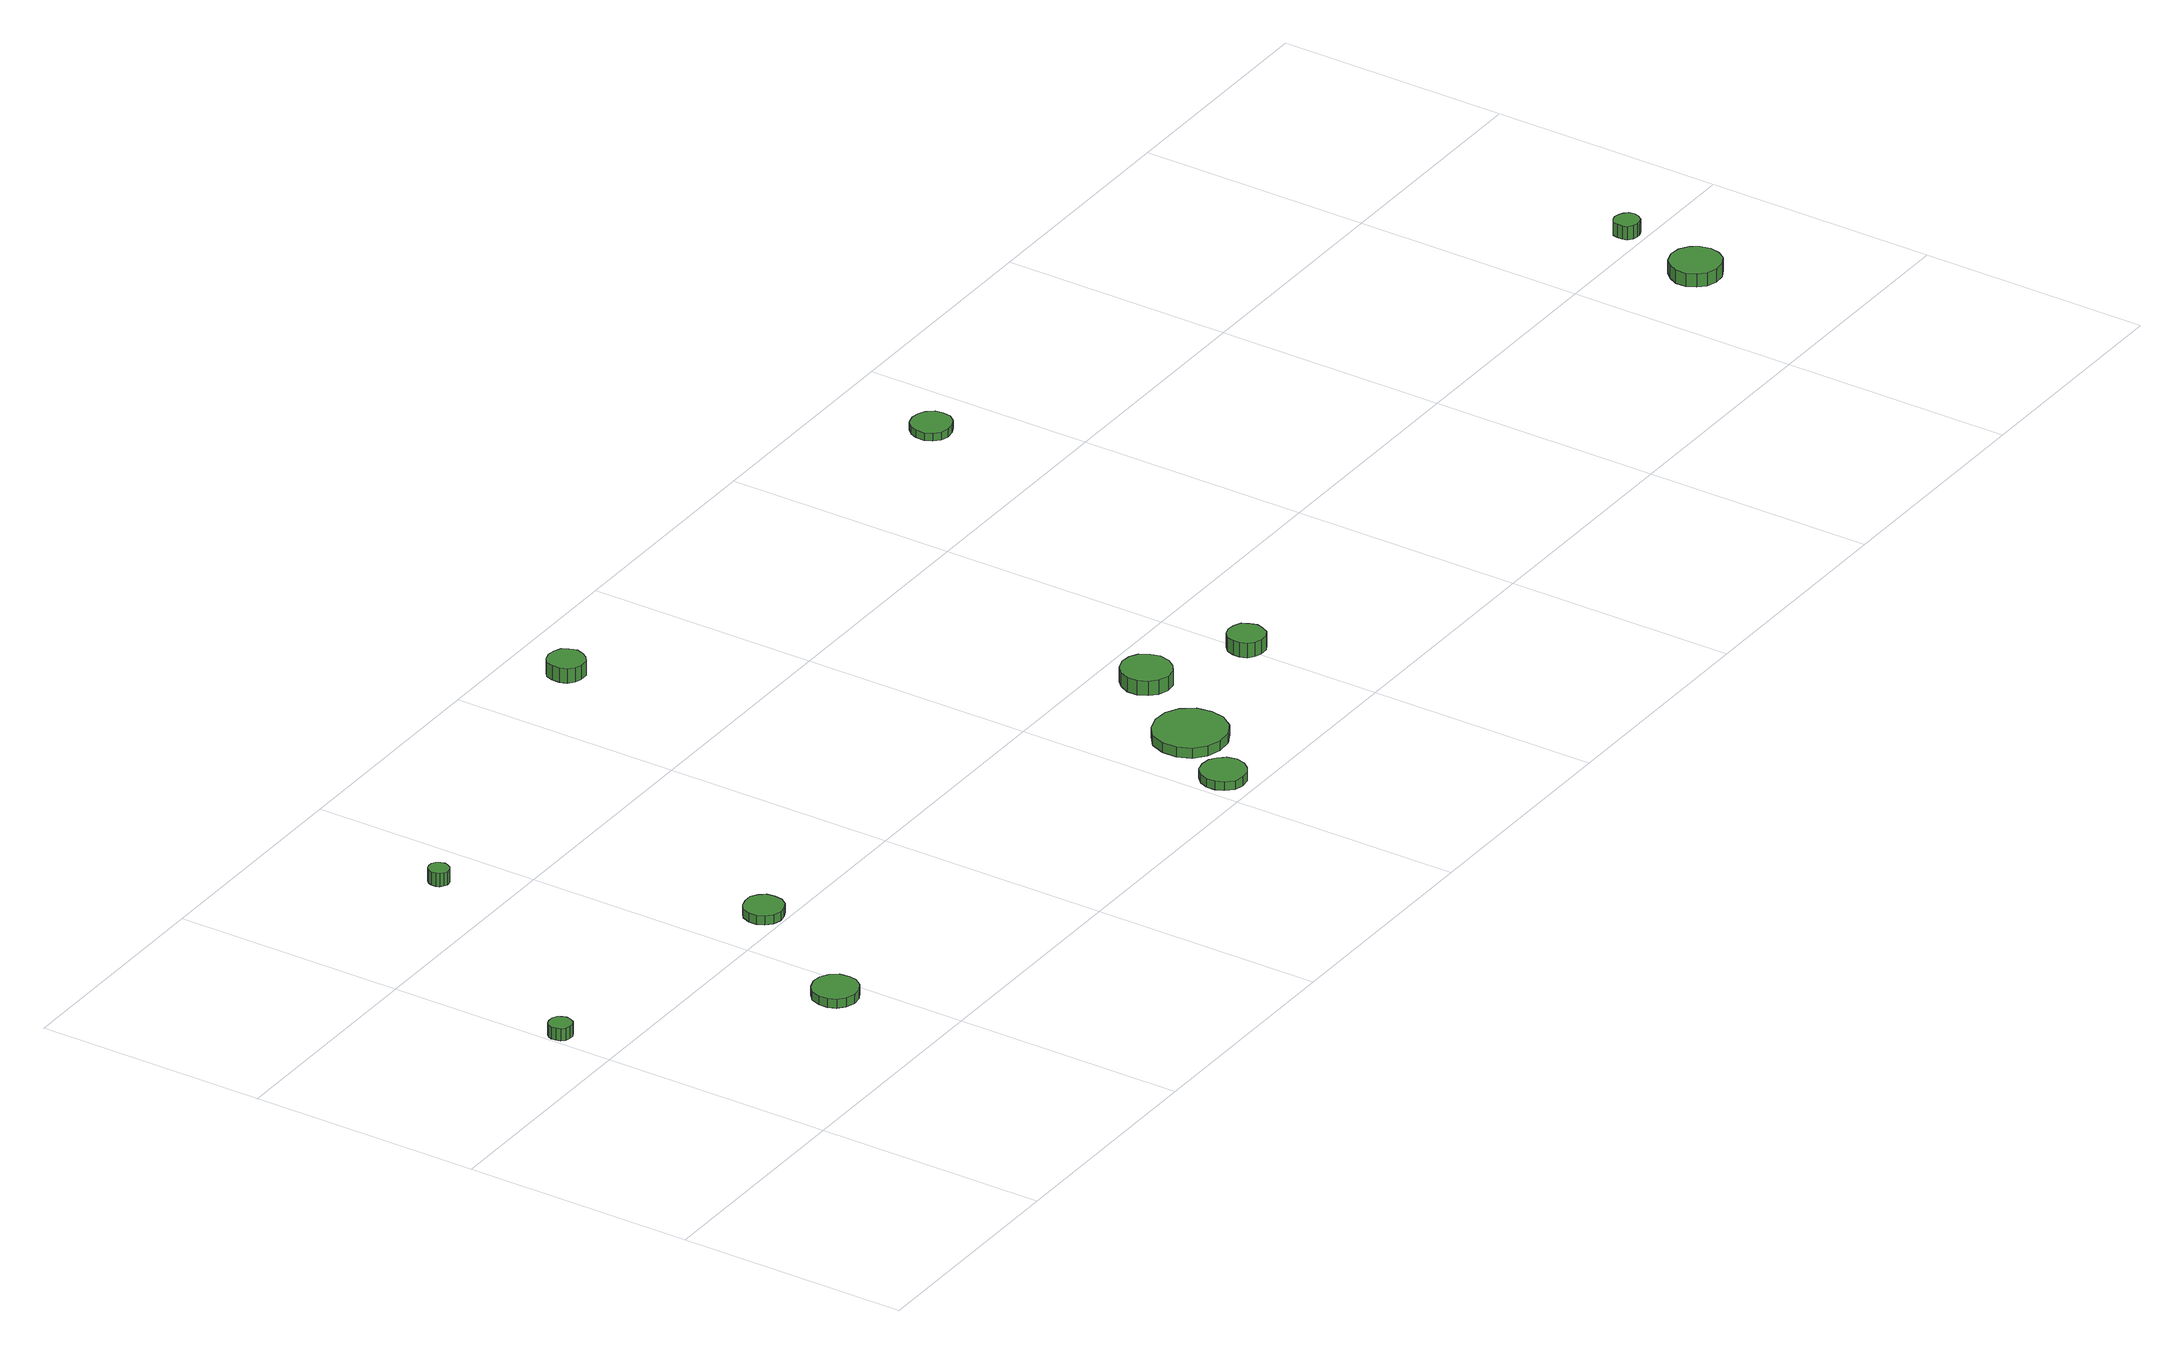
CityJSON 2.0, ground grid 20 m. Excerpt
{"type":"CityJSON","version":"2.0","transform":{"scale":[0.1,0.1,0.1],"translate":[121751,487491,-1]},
"CityObjects":{
"tree1":{"type":"SolitaryVegetationObject","attributes":{"function":"something"},"geometry":[{"type":"MultiSurface","lod":"1","boundaries":[[[0,1,2,3,4,5,6,7,8,9,10,11,12,13,14]],[[15,16,17,18,19,20,21,22,23,24,25,26,27,28,29]],[[0,29,28,1]],[[1,28,27,2]],[[2,27,26,3]],[[3,26,25,4]],[[4,25,24,5]],[[5,24,23,6]],[[6,23,22,7]],[[7,22,21,8]],[[8,21,20,9]],[[9,20,19,10]],[[10,19,18,11]],[[11,18,17,12]],[[12,17,16,13]],[[13,16,15,14]],[[14,15,29,0]]]}]},
"tree2":{"type":"SolitaryVegetationObject","attributes":{"function":"something"},"geometry":[{"type":"MultiSurface","lod":"1","boundaries":[[[30,31,32,33,34,35,36,37,38,39,40,41,42,43,44]],[[45,46,47,48,49,50,51,52,53,54,55,56,57,58,59]],[[30,59,58,31]],[[31,58,57,32]],[[32,57,56,33]],[[33,56,55,34]],[[34,55,54,35]],[[35,54,53,36]],[[36,53,52,37]],[[37,52,51,38]],[[38,51,50,39]],[[39,50,49,40]],[[40,49,48,41]],[[41,48,47,42]],[[42,47,46,43]],[[43,46,45,44]],[[44,45,59,30]]]}]},
"tree3":{"type":"SolitaryVegetationObject","attributes":{"function":"something"},"geometry":[{"type":"MultiSurface","lod":"1","boundaries":[[[60,61,62,63,64,65,66,67,68,69,70,71,72,73,74]],[[75,76,77,78,79,80,81,82,83,84,85,86,87,88,89]],[[60,89,88,61]],[[61,88,87,62]],[[62,87,86,63]],[[63,86,85,64]],[[64,85,84,65]],[[65,84,83,66]],[[66,83,82,67]],[[67,82,81,68]],[[68,81,80,69]],[[69,80,79,70]],[[70,79,78,71]],[[71,78,77,72]],[[72,77,76,73]],[[73,76,75,74]],[[74,75,89,60]]]}]},
"tree4":{"type":"SolitaryVegetationObject","attributes":{"function":"something"},"geometry":[{"type":"MultiSurface","lod":"1","boundaries":[[[90,91,92,93,94,95,96,97,98,99,100,101,102,103,104]],[[105,106,107,108,109,110,111,112,113,114,115,116,117,118,119]],[[90,119,118,91]],[[91,118,117,92]],[[92,117,116,93]],[[93,116,115,94]],[[94,115,114,95]],[[95,114,113,96]],[[96,113,112,97]],[[97,112,111,98]],[[98,111,110,99]],[[99,110,109,100]],[[100,109,108,101]],[[101,108,107,102]],[[102,107,106,103]],[[103,106,105,104]],[[104,105,119,90]]]}]},
"tree5":{"type":"SolitaryVegetationObject","attributes":{"function":"something"},"geometry":[{"type":"MultiSurface","lod":"1","boundaries":[[[120,121,122,123,124,125,126,127,128,129,130,131,132,133,134]],[[135,136,137,138,139,140,141,142,143,144,145,146,147,148,149]],[[120,149,148,121]],[[121,148,147,122]],[[122,147,146,123]],[[123,146,145,124]],[[124,145,144,125]],[[125,144,143,126]],[[126,143,142,127]],[[127,142,141,128]],[[128,141,140,129]],[[129,140,139,130]],[[130,139,138,131]],[[131,138,137,132]],[[132,137,136,133]],[[133,136,135,134]],[[134,135,149,120]]]}]},
"tree6":{"type":"SolitaryVegetationObject","attributes":{"function":"something"},"geometry":[{"type":"MultiSurface","lod":"1","boundaries":[[[150,151,152,153,154,155,156,157,158,159,160,161,162,163,164]],[[165,166,167,168,169,170,171,172,173,174,175,176,177,178,179]],[[150,179,178,151]],[[151,178,177,152]],[[152,177,176,153]],[[153,176,175,154]],[[154,175,174,155]],[[155,174,173,156]],[[156,173,172,157]],[[157,172,171,158]],[[158,171,170,159]],[[159,170,169,160]],[[160,169,168,161]],[[161,168,167,162]],[[162,167,166,163]],[[163,166,165,164]],[[164,165,179,150]]]}]},
"tree7":{"type":"SolitaryVegetationObject","attributes":{"function":"something"},"geometry":[{"type":"MultiSurface","lod":"1","boundaries":[[[180,181,182,183,184,185,186,187,188,189,190,191,192,193,194]],[[195,196,197,198,199,200,201,202,203,204,205,206,207,208,209]],[[180,209,208,181]],[[181,208,207,182]],[[182,207,206,183]],[[183,206,205,184]],[[184,205,204,185]],[[185,204,203,186]],[[186,203,202,187]],[[187,202,201,188]],[[188,201,200,189]],[[189,200,199,190]],[[190,199,198,191]],[[191,198,197,192]],[[192,197,196,193]],[[193,196,195,194]],[[194,195,209,180]]]}]},
"tree8":{"type":"SolitaryVegetationObject","attributes":{"function":"something"},"geometry":[{"type":"MultiSurface","lod":"1","boundaries":[[[210,211,212,213,214,215,216,217,218,219,220,221,222,223,224]],[[225,226,227,228,229,230,231,232,233,234,235,236,237,238,239]],[[210,239,238,211]],[[211,238,237,212]],[[212,237,236,213]],[[213,236,235,214]],[[214,235,234,215]],[[215,234,233,216]],[[216,233,232,217]],[[217,232,231,218]],[[218,231,230,219]],[[219,230,229,220]],[[220,229,228,221]],[[221,228,227,222]],[[222,227,226,223]],[[223,226,225,224]],[[224,225,239,210]]]}]},
"tree9":{"type":"SolitaryVegetationObject","attributes":{"function":"something"},"geometry":[{"type":"MultiSurface","lod":"1","boundaries":[[[240,241,242,243,244,245,246,247,248,249,250,251,252,253,254]],[[255,256,257,258,259,260,261,262,263,264,265,266,267,268,269]],[[240,269,268,241]],[[241,268,267,242]],[[242,267,266,243]],[[243,266,265,244]],[[244,265,264,245]],[[245,264,263,246]],[[246,263,262,247]],[[247,262,261,248]],[[248,261,260,249]],[[249,260,259,250]],[[250,259,258,251]],[[251,258,257,252]],[[252,257,256,253]],[[253,256,255,254]],[[254,255,269,240]]]}]},
"tree10":{"type":"SolitaryVegetationObject","attributes":{"function":"something"},"geometry":[{"type":"MultiSurface","lod":"1","boundaries":[[[270,271,272,273,274,275,276,277,278,279,280,281,282,283,284]],[[285,286,287,288,289,290,291,292,293,294,295,296,297,298,299]],[[270,299,298,271]],[[271,298,297,272]],[[272,297,296,273]],[[273,296,295,274]],[[274,295,294,275]],[[275,294,293,276]],[[276,293,292,277]],[[277,292,291,278]],[[278,291,290,279]],[[279,290,289,280]],[[280,289,288,281]],[[281,288,287,282]],[[282,287,286,283]],[[283,286,285,284]],[[284,285,299,270]]]}]},
"tree11":{"type":"SolitaryVegetationObject","attributes":{"function":"something"},"geometry":[{"type":"MultiSurface","lod":"1","boundaries":[[[300,301,302,303,304,305,306,307,308,309,310,311,312,313,314]],[[315,316,317,318,319,320,321,322,323,324,325,326,327,328,329]],[[300,329,328,301]],[[301,328,327,302]],[[302,327,326,303]],[[303,326,325,304]],[[304,325,324,305]],[[305,324,323,306]],[[306,323,322,307]],[[307,322,321,308]],[[308,321,320,309]],[[309,320,319,310]],[[310,319,318,311]],[[311,318,317,312]],[[312,317,316,313]],[[313,316,315,314]],[[314,315,329,300]]]}]},
"tree12":{"type":"SolitaryVegetationObject","attributes":{"function":"something"},"geometry":[{"type":"MultiSurface","lod":"1","boundaries":[[[330,331,332,333,334,335,336,337,338,339,340,341,342,343,344]],[[345,346,347,348,349,350,351,352,353,354,355,356,357,358,359]],[[330,359,358,331]],[[331,358,357,332]],[[332,357,356,333]],[[333,356,355,334]],[[334,355,354,335]],[[335,354,353,336]],[[336,353,352,337]],[[337,352,351,338]],[[338,351,350,339]],[[339,350,349,340]],[[340,349,348,341]],[[341,348,347,342]],[[342,347,346,343]],[[343,346,345,344]],[[344,345,359,330]]]}]}
},
"vertices":[
[22,254,18],[21,257,18],[19,261,18],[15,263,18],[11,263,18],[7,262,18],[4,259,18],[3,256,18],[3,252,18],[4,248,18],[7,245,18],[11,244,18],[15,244,18],[19,246,18],[21,250,18],[21,250,7],[19,246,7],[15,244,7],[11,244,7],[7,245,7],[4,248,7],[3,252,7],[3,256,7],[4,259,7],[7,262,7],[11,263,7],[15,263,7],[19,261,7],[21,257,7],[22,254,7],
[199,104,15],[198,112,15],[193,119,15],[186,123,15],[178,124,15],[170,121,15],[164,116,15],[161,108,15],[161,100,15],[164,93,15],[170,88,15],[178,85,15],[186,86,15],[193,90,15],[198,97,15],[198,97,7],[193,90,7],[186,86,7],[178,85,7],[170,88,7],[164,93,7],[161,100,7],[161,108,7],[164,116,7],[170,121,7],[178,124,7],[186,123,7],[193,119,7],[198,112,7],[199,104,7],
[159,456,25],[158,460,25],[156,463,25],[153,465,25],[149,465,25],[146,464,25],[143,461,25],[142,458,25],[142,454,25],[143,451,25],[146,449,25],[149,447,25],[153,448,25],[156,450,25],[158,453,25],[158,453,13],[156,450,13],[153,448,13],[149,447,13],[146,449,13],[143,451,13],[142,454,13],[142,458,13],[143,461,13],[146,464,13],[149,465,13],[153,465,13],[156,463,13],[158,460,13],[159,456,13],
[271,220,15],[270,227,15],[266,232,15],[260,236,15],[253,236,15],[246,234,15],[241,230,15],[238,223,15],[238,216,15],[241,210,15],[246,205,15],[253,203,15],[260,204,15],[266,207,15],[270,213,15],[270,213,7],[266,207,7],[260,204,7],[253,203,7],[246,205,7],[241,210,7],[238,216,7],[238,223,7],[241,230,7],[246,234,7],[253,236,7],[260,236,7],[266,232,7],[270,227,7],[271,220,7],
[645,29,15],[643,37,15],[638,43,15],[632,47,15],[624,48,15],[616,46,15],[610,40,15],[607,33,15],[607,25,15],[610,18,15],[616,12,15],[624,10,15],[632,11,15],[638,15,15],[643,21,15],[643,21,7],[638,15,7],[632,11,7],[624,10,7],[616,12,7],[610,18,7],[607,25,7],[607,33,7],[610,40,7],[616,46,7],[624,48,7],[632,47,7],[638,43,7],[643,37,7],[645,29,7],
[489,545,26],[487,552,26],[484,557,26],[478,560,26],[471,561,26],[465,559,26],[460,555,26],[458,549,26],[458,542,26],[460,536,26],[465,532,26],[471,530,26],[478,530,26],[484,534,26],[487,539,26],[487,539,13],[484,534,13],[478,530,13],[471,530,13],[465,532,13],[460,536,13],[458,542,13],[458,549,13],[460,555,13],[465,559,13],[471,561,13],[478,560,13],[484,557,13],[487,552,13],[489,545,13],
[694,84,16],[692,97,16],[684,108,16],[673,114,16],[660,115,16],[648,111,16],[638,103,16],[633,91,16],[633,78,16],[638,66,16],[648,58,16],[660,54,16],[673,55,16],[684,61,16],[692,72,16],[692,72,7],[684,61,7],[673,55,7],[660,54,7],[648,58,7],[638,66,7],[633,78,7],[633,91,7],[638,103,7],[648,111,7],[660,115,7],[673,114,7],[684,108,7],[692,97,7],[694,84,7],
[734,158,23],[732,166,23],[727,174,23],[720,178,23],[711,179,23],[702,176,23],[696,170,23],[692,162,23],[692,153,23],[696,145,23],[702,139,23],[711,136,23],[720,137,23],[727,142,23],[732,149,23],[732,149,10],[727,142,10],[720,137,10],[711,136,10],[702,139,10],[696,145,10],[692,153,10],[692,162,10],[696,170,10],[702,176,10],[711,179,10],[720,178,10],[727,174,10],[732,166,10],[734,158,10],
[813,118,25],[811,124,25],[808,130,25],[802,133,25],[795,134,25],[789,132,25],[784,127,25],[782,121,25],[782,115,25],[784,109,25],[789,105,25],[795,103,25],[802,103,25],[808,106,25],[811,112,25],[811,112,12],[808,106,12],[802,103,12],[795,103,12],[789,105,12],[784,109,12],[782,115,12],[782,121,12],[784,127,12],[789,132,12],[795,134,12],[802,133,12],[808,130,12],[811,124,12],[813,118,12],
[968,512,14],[967,519,14],[962,525,14],[956,528,14],[949,529,14],[942,527,14],[937,522,14],[934,516,14],[934,508,14],[937,502,14],[942,497,14],[949,495,14],[956,496,14],[962,499,14],[967,505,14],[967,505,7],[962,499,7],[956,496,7],[949,495,7],[942,497,7],[937,502,7],[934,508,7],[934,516,7],[937,522,7],[942,527,7],[949,529,7],[956,528,7],[962,525,7],[967,519,7],[968,512,7],
[1489,130,27],[1487,139,27],[1482,146,27],[1474,151,27],[1465,152,27],[1456,149,27],[1450,143,27],[1446,135,27],[1446,126,27],[1450,118,27],[1456,112,27],[1465,109,27],[1474,110,27],[1482,114,27],[1487,121,27],[1487,121,15],[1482,114,15],[1474,110,15],[1465,109,15],[1456,112,15],[1450,118,15],[1446,126,15],[1446,135,15],[1450,143,15],[1456,149,15],[1465,152,15],[1474,151,15],[1482,146,15],[1487,139,15],[1489,130,15],
[1504,211,25],[1503,216,25],[1500,219,25],[1496,221,25],[1492,222,25],[1488,221,25],[1484,218,25],[1483,214,25],[1483,209,25],[1484,205,25],[1488,202,25],[1492,201,25],[1496,201,25],[1500,203,25],[1503,207,25],[1503,207,13],[1500,203,13],[1496,201,13],[1492,201,13],[1488,202,13],[1484,205,13],[1483,209,13],[1483,214,13],[1484,218,13],[1488,221,13],[1492,222,13],[1496,221,13],[1500,219,13],[1503,216,13],[1504,211,13]
]}
